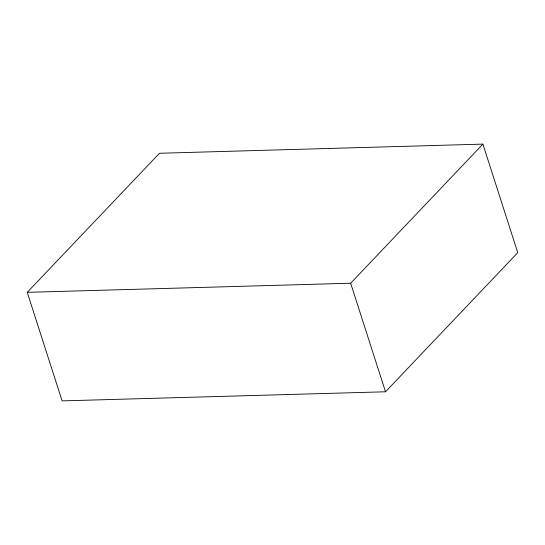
<?xml version="1.0" encoding="UTF-8"?>
<svg xmlns="http://www.w3.org/2000/svg" width="545" height="545" viewBox="0 0 545 545"><rect width="100%" height="100%" fill="white"/><g stroke="black" fill="none" stroke-linecap="round" stroke-linejoin="round"><path stroke-width="0.82" d="M27.25 292.338L159.481 153.268L482.897 144.112L517.75 252.662L385.513 391.78L62.103 400.888L27.25 292.338L350.66 283.23L482.897 144.112M350.66 283.23L385.513 391.78"/></g></svg>
